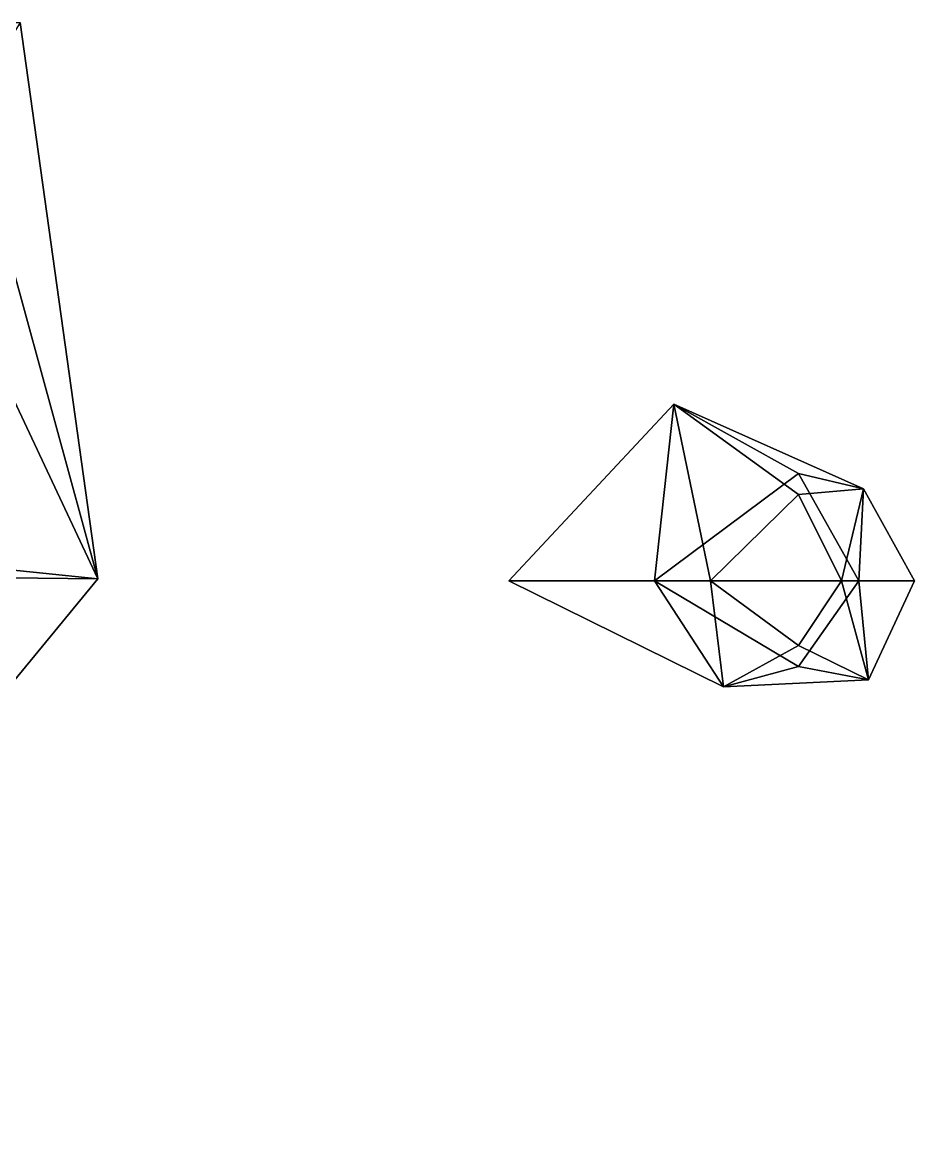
# Model space of a CAD drawing. Extents: x 290095 to 295679, y 4553756 to 4561441.
# Drawn here: x 291848.54 to 291877.01, y 4554184.82 to 4554220.79 of the extents above; entities that cross this region are included whole.
import ezdxf

# ---------------------------------------------------------------- set-up
doc = ezdxf.new("R2010")
doc.units = 0
doc.layers.add('Au_ppm_Pref_-_0_5', color=7, linetype='CONTINUOUS')

msp = doc.modelspace()

# ---------------------------------------------------------------- linework, layer by layer
at = {"layer": 'Au_ppm_Pref_-_0_5'}
for points in [[(291836.533, 4554203.193, 1895.115), (291842.605, 4554220.793, 1892.048), (291850.938, 4554203.033, 1889.03)], [(291842.605, 4554220.793, 1892.048), (291848.46, 4554220.793, 1888.705), (291850.938, 4554203.033, 1889.03)], [(291846.814, 4554218.098, 1884.276), (291850.938, 4554203.033, 1889.03), (291848.46, 4554220.793, 1888.705)], [(291836.366, 4554204.531, 1884.357), (291850.938, 4554203.033, 1889.03), (291846.814, 4554218.098, 1884.276)], [(291868.711, 4554202.975, 1878.995), (291864.062, 4554202.975, 1876.827), (291869.327, 4554208.609, 1876.827)], [(291869.327, 4554208.609, 1876.827), (291864.062, 4554202.975, 1876.827), (291870.498, 4554202.975, 1875.501)], [(291868.711, 4554202.975, 1878.995), (291869.327, 4554208.609, 1876.827), (291873.31, 4554206.4, 1877.968)], [(291869.327, 4554208.609, 1876.827), (291875.38, 4554205.902, 1876.827), (291873.31, 4554206.4, 1877.968)], [(291869.327, 4554208.609, 1876.827), (291870.498, 4554202.975, 1875.501), (291873.31, 4554205.73, 1875.908)], [(291875.38, 4554205.902, 1876.827), (291869.327, 4554208.609, 1876.827), (291873.31, 4554205.73, 1875.908)], [(291868.711, 4554202.975, 1878.995), (291873.31, 4554206.4, 1877.968), (291875.232, 4554202.975, 1877.733)], [(291875.38, 4554205.902, 1876.827), (291875.232, 4554202.975, 1877.733), (291873.31, 4554206.4, 1877.968)], [(291874.686, 4554202.975, 1876.178), (291873.31, 4554205.73, 1875.908), (291870.498, 4554202.975, 1875.501)], [(291874.686, 4554202.975, 1876.178), (291875.38, 4554205.902, 1876.827), (291873.31, 4554205.73, 1875.908)], [(291874.686, 4554202.975, 1876.178), (291877.01, 4554202.975, 1876.827), (291875.38, 4554205.902, 1876.827)], [(291875.38, 4554205.902, 1876.827), (291877.01, 4554202.975, 1876.827), (291875.232, 4554202.975, 1877.733)], [(291836.366, 4554204.531, 1884.357), (291835.957, 4554184.817, 1888.681), (291850.938, 4554203.033, 1889.03)], [(291836.533, 4554203.193, 1895.115), (291850.938, 4554203.033, 1889.03), (291835.957, 4554184.817, 1888.681)], [(291868.711, 4554202.975, 1878.995), (291870.916, 4554199.589, 1876.827), (291864.062, 4554202.975, 1876.827)], [(291864.062, 4554202.975, 1876.827), (291870.916, 4554199.589, 1876.827), (291870.498, 4554202.975, 1875.501)], [(291868.711, 4554202.975, 1878.995), (291873.31, 4554200.233, 1877.741), (291870.916, 4554199.589, 1876.827)], [(291868.711, 4554202.975, 1878.995), (291875.232, 4554202.975, 1877.733), (291873.31, 4554200.233, 1877.741)], [(291874.686, 4554202.975, 1876.178), (291870.498, 4554202.975, 1875.501), (291873.31, 4554200.905, 1876.137)], [(291870.916, 4554199.589, 1876.827), (291873.31, 4554200.905, 1876.137), (291870.498, 4554202.975, 1875.501)], [(291874.686, 4554202.975, 1876.178), (291873.31, 4554200.905, 1876.137), (291875.548, 4554199.811, 1876.827)], [(291875.548, 4554199.811, 1876.827), (291873.31, 4554200.233, 1877.741), (291875.232, 4554202.975, 1877.733)], [(291874.686, 4554202.975, 1876.178), (291875.548, 4554199.811, 1876.827), (291877.01, 4554202.975, 1876.827)], [(291877.01, 4554202.975, 1876.827), (291875.548, 4554199.811, 1876.827), (291875.232, 4554202.975, 1877.733)], [(291870.916, 4554199.589, 1876.827), (291875.548, 4554199.811, 1876.827), (291873.31, 4554200.905, 1876.137)], [(291875.548, 4554199.811, 1876.827), (291870.916, 4554199.589, 1876.827), (291873.31, 4554200.233, 1877.741)]]:
    msp.add_3dface(points, dxfattribs=at)

doc.saveas('drawing.dxf')
